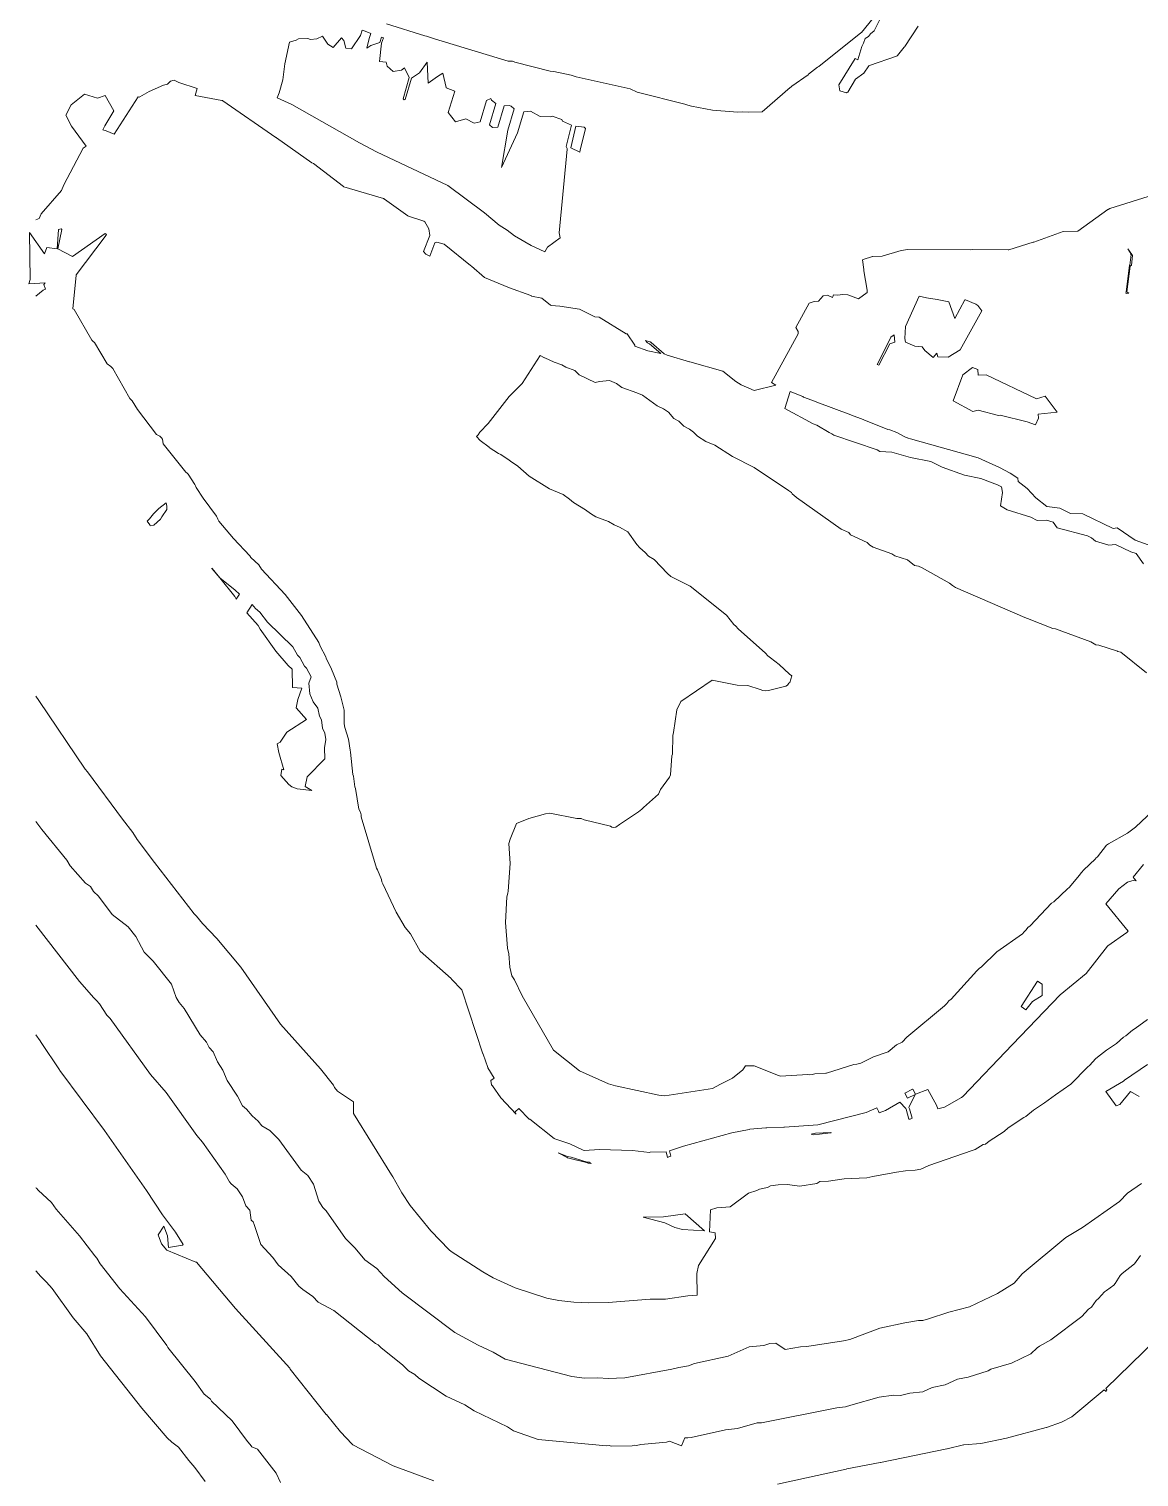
# Model space of a CAD drawing. Header units: metres. Extents: x 808187 to 810032, y 9155685 to 9157080.
# Drawn here: x 808187.1 to 808387.2, y 9156515.9 to 9156776.9 of the extents above; entities that cross this region are included whole.
import ezdxf

# ---------------------------------------------------------------- set-up
doc = ezdxf.new("R2010")
doc.units = ezdxf.units.M
doc.layers.add('C-TOPO-MAJR', color=9, linetype='Continuous')

msp = doc.modelspace()

# ---------------------------------------------------------------- linework, layer by layer
at = {"layer": 'C-TOPO-MAJR', "color": 9, "linetype": 'Continuous', "lineweight": 5}
for points, elevation in [([(808341.41, 9156781.38), (808337.18, 9156776.24), (808337.15, 9156776.2), (808337.1, 9156776.15), (808337.07, 9156776.14), (808329.52, 9156770.11), (808329.25, 9156769.98), (808327.66, 9156768.7), (808327.59, 9156768.61), (808324.63, 9156766.52), (808324.44, 9156766.34), (808324.32, 9156766.28), (808319.31, 9156761.94), (808316.77, 9156761.88), (808315.69, 9156761.93), (808314.88, 9156761.84), (808310.33, 9156762.25), (808306.52, 9156762.95), (808305.88, 9156763.12), (808305.34, 9156763.3), (808296.77, 9156765.49), (808295.5, 9156766.04), (808285.76, 9156768.23), (808284.84, 9156768.54), (808281.75, 9156769.21), (808281.09, 9156769.23), (808274.69, 9156770.88), (808274.31, 9156771.05), (808273.5, 9156771.08), (808260.22, 9156775.1), (808258.81, 9156775.57), (808258.47, 9156775.64), (808251.58, 9156777.8)], 2780), ([(808347.39, 9156777.38), (808345, 9156773.71), (808344.92, 9156773.6), (808344.88, 9156773.55), (808343.65, 9156772.07), (808343.61, 9156772.02), (808343.49, 9156771.93), (808338.6, 9156770.29), (808338.53, 9156770.24), (808337.6, 9156768.89), (808336.11, 9156767.8), (808336.08, 9156767.78), (808334.75, 9156765.48), (808334.56, 9156765.4), (808334.49, 9156765.37), (808333.27, 9156765.69), (808333.11, 9156766.81), (808336.06, 9156771.51), (808336.51, 9156771.32), (808337.23, 9156773.7), (808337.54, 9156774.31), (808337.87, 9156775.11), (808338.47, 9156775.49), (808338.83, 9156775.96), (808339.44, 9156776.49), (808341.65, 9156780.87)], 2780), ([(808389.81, 9156746.96), (808381.92, 9156744.52), (808381.62, 9156744.32), (808381.62, 9156744.32), (808381.62, 9156744.32), (808381.61, 9156744.32), (808376.19, 9156740.43), (808376.12, 9156740.39), (808373.53, 9156740.35), (808368.25, 9156738.43), (808368.15, 9156738.41), (808363.77, 9156737.04), (808363.59, 9156737.02), (808357.28, 9156737.09), (808356.89, 9156737.05), (808345.56, 9156737.09), (808344.36, 9156736.94), (808340.9, 9156735.9), (808339.24, 9156735.83), (808339.17, 9156735.82), (808337.47, 9156735.31), (808337.47, 9156735.31), (808337.34, 9156735.27), (808337.62, 9156733.5), (808337.63, 9156733.29), (808338.19, 9156729.75), (808338.22, 9156729.34), (808336.66, 9156728.2), (808334.72, 9156728.91), (808333.81, 9156729), (808332.84, 9156728.89), (808332.16, 9156728.96), (808331.96, 9156728.45), (808331.06, 9156728.89), (808330.25, 9156728.75), (808329.41, 9156727.81), (808328.64, 9156727.75), (808327.74, 9156727.45), (808325.37, 9156723.04), (808325.76, 9156722.3), (808325.75, 9156721.93), (808320.96, 9156713.14), (808321.76, 9156712.67), (808317.87, 9156711.68), (808315.51, 9156712.74), (808314.54, 9156713.3), (808312.22, 9156715.18), (808306.25, 9156716.85), (808306.19, 9156716.86), (808302.15, 9156718.08), (808301.61, 9156718.28), (808301.6, 9156718.32), (808299.29, 9156720.37), (808299.23, 9156720.4), (808299.15, 9156720.43), (808299.07, 9156720.46), (808299.01, 9156720.49), (808298.25, 9156720.69), (808298.64, 9156720.28), (808298.97, 9156720.1), (808301.03, 9156718.36), (808298.65, 9156718.82), (808296.36, 9156719.69), (808296.31, 9156719.87), (808294.95, 9156721.89), (808294.77, 9156721.93), (808289.92, 9156724.9), (808289.1, 9156724.97), (808286.35, 9156726.34), (808282.83, 9156726.89), (808281.28, 9156727), (808281.15, 9156727.05), (808281.15, 9156727.05), (808279.55, 9156728.35), (808277.73, 9156728.72), (808277.69, 9156728.74), (808277.61, 9156728.8), (808273.54, 9156730.25), (808273.45, 9156730.31), (808269.25, 9156732.08), (808266.89, 9156734.11), (808266.69, 9156734.21), (808261.95, 9156738.04), (808260.64, 9156738.44), (808260.26, 9156738.28), (808259.36, 9156735.92), (808258.69, 9156736.29), (808258.27, 9156736.74), (808259.36, 9156739.61), (808259.22, 9156740.86), (808258.48, 9156742.11), (808258.29, 9156742.21), (808255.56, 9156743.1), (808255.44, 9156743.17), (808251.19, 9156746.2), (808251.16, 9156746.22), (808251.12, 9156746.25), (808251.03, 9156746.29), (808243.87, 9156748.41), (808243.84, 9156748.43), (808243.82, 9156748.44), (808238.4, 9156752.63), (808238.14, 9156752.75), (808231.73, 9156757.25), (808231.67, 9156757.27), (808231.65, 9156757.27), (808231.64, 9156757.28), (808231.62, 9156757.28), (808222.09, 9156763.93), (808222.01, 9156763.94), (808221.88, 9156763.96), (808217.12, 9156764.87), (808217.47, 9156766.11), (808214.14, 9156767.2), (808213.32, 9156767.61), (808212.63, 9156767.47), (808212.13, 9156766.91), (808211.4, 9156766.73), (808208.8, 9156765.61), (808207.12, 9156764.64), (808207.01, 9156764.54), (808206.8, 9156764.65), (808202.51, 9156757.89), (808201.07, 9156758.51), (808200.46, 9156758.69), (808200.81, 9156759.4), (808202.45, 9156762.12), (808200.88, 9156764.88), (808199.47, 9156764.37), (808197.13, 9156765.1), (808194.72, 9156763.21), (808193.79, 9156761.31), (808194.8, 9156759.36), (808197.46, 9156755.71), (808196.93, 9156755.35), (808193.41, 9156748.75), (808193.03, 9156747.76), (808189.34, 9156743.53), (808189, 9156742.67), (808188.38, 9156742.45)], 2780), ([(808188.38, 9156728.72), (808189.68, 9156729.77), (808190.1, 9156729.96), (808189.8, 9156730.8), (808190.05, 9156731.12), (808187.14, 9156730.9), (808187.33, 9156731.71), (808187.24, 9156740.18), (808189.93, 9156736.31), (808190.33, 9156737.48), (808192.24, 9156737.24), (808192.48, 9156740.72), (808192.91, 9156740.82), (808193.06, 9156740.72), (808192.33, 9156737.23), (808194.99, 9156735.82), (808200.88, 9156740.02), (808201.11, 9156739.82), (808200.88, 9156739.44), (808200.88, 9156739.43), (808200.88, 9156739.43), (808200.88, 9156739.43), (808200.87, 9156739.43), (808195.66, 9156732.56), (808195.66, 9156732.56), (808195.63, 9156732.53), (808195.62, 9156732.51), (808195.05, 9156726.43), (808195.27, 9156726.28), (808198.49, 9156720.77), (808198.7, 9156720.55), (808198.96, 9156720.36), (808201.23, 9156716.51), (808201.91, 9156716.03), (808202.27, 9156715.64), (808205.34, 9156710.25), (808205.76, 9156709.82), (808206.68, 9156708.29), (808210.12, 9156703.75), (808210.75, 9156703.47), (808211.02, 9156703.18), (808211.2, 9156702.94), (808211.35, 9156702.07), (808215.42, 9156696.97), (808215.64, 9156696.82), (808215.83, 9156696.63), (808217.02, 9156694.78), (808217.13, 9156694.5), (808217.26, 9156694.24), (808218.51, 9156692.28), (808220.96, 9156689.06), (808221.08, 9156688.79), (808221.17, 9156688.49), (808221.33, 9156688.16), (808224.02, 9156685.03), (808226.97, 9156681.89), (808227.13, 9156681.62), (808228.55, 9156680.25), (808229.06, 9156679.5), (808233.32, 9156674.94), (808236.28, 9156671.13), (808239.4, 9156666.26), (808239.64, 9156665.62), (808240.65, 9156663.69), (808240.72, 9156663.43), (808241.68, 9156661.48), (808242.62, 9156659.11), (808242.64, 9156658.79), (808243.37, 9156656.48), (808243.88, 9156654.33), (808243.97, 9156654.09), (808243.95, 9156651.61), (808244.05, 9156650.95), (808244.74, 9156648.88), (808245, 9156646.85), (808245.08, 9156646.52), (808245.5, 9156642.5), (808245.61, 9156642.2), (808245.85, 9156640.26), (808245.98, 9156639.94), (808246.56, 9156636.25), (808246.87, 9156635.7), (808247.02, 9156635.19), (808247.02, 9156634.87), (808249.8, 9156625.6), (808249.97, 9156625.3), (808250.65, 9156623.55), (808250.75, 9156623.16), (808250.89, 9156622.79), (808253.3, 9156617.68), (808254.93, 9156614.89), (808255.89, 9156613.77), (808257.65, 9156610.66), (808263.26, 9156605.7), (808263.31, 9156605.62), (808265.16, 9156603.68), (808265.16, 9156603.68), (808268.95, 9156592.16), (808268.97, 9156592.13), (808268.97, 9156592.1), (808269.82, 9156589.66), (808269.82, 9156589.64), (808270.98, 9156587.75), (808270.36, 9156587.32), (808270.47, 9156586.53), (808270.66, 9156586.36), (808272.19, 9156584.22), (808274.94, 9156581.28), (808274.72, 9156581.59), (808274.79, 9156581.68), (808275.45, 9156582.27), (808277.31, 9156580.39), (808277.38, 9156580.35), (808281.81, 9156576.89), (808281.94, 9156576.82), (808284.61, 9156575.89), (808287.03, 9156574.77), (808287.18, 9156574.74), (808289.96, 9156574.87), (808295.91, 9156574.74), (808298.96, 9156574.38), (808299.12, 9156574.41), (808302, 9156574.47), (808302, 9156574.46), (808302.21, 9156573.48), (808302.23, 9156573.48), (808302.28, 9156573.49), (808302.84, 9156573.68), (808302.61, 9156574.66), (808305.13, 9156575.5), (808305.13, 9156575.5), (808313.8, 9156577.89), (808316.95, 9156578.52), (808317.04, 9156578.56), (808319.97, 9156578.82), (808320.14, 9156578.79), (808323.17, 9156578.92), (808323.31, 9156578.91), (808329.34, 9156579.36), (808338, 9156581.55), (808339.93, 9156582.4), (808340.24, 9156581.81), (808340.37, 9156581.5), (808341.5, 9156581.95), (808344.07, 9156583.43), (808345.2, 9156582.28), (808345.22, 9156582.17), (808345.73, 9156580.34), (808345.89, 9156580.35), (808345.94, 9156580.37), (808346.29, 9156580.52), (808345.82, 9156582.21), (808345.74, 9156582.45), (808346.85, 9156584.81), (808345.48, 9156584.16), (808345.01, 9156585.04), (808346.4, 9156585.76), (808346.42, 9156585.77), (808346.91, 9156584.9), (808349.14, 9156585.74), (808350.69, 9156582.9), (808350.94, 9156582.21), (808352.16, 9156582.54), (808355.2, 9156584.26), (808355.47, 9156584.48), (808364.43, 9156593.83), (808372.99, 9156602.76), (808373.01, 9156602.77), (808377.66, 9156606.6), (808377.68, 9156606.62), (808381.55, 9156611.54), (808381.6, 9156611.59), (808385.02, 9156614.03), (808385.22, 9156614.23), (808381.23, 9156619.2), (808383.59, 9156621.88), (808383.59, 9156621.88), (808385.13, 9156623.1), (808386.34, 9156623.43), (808386.68, 9156623.35), (808386.35, 9156623.76), (808386.16, 9156623.97), (808388.02, 9156626.25)], 2780), ([(808388.55, 9156660.8), (808383.91, 9156664.54), (808383.41, 9156664.64), (808383.31, 9156664.71), (808379.99, 9156665.77), (808379.45, 9156665.86), (808378.52, 9156666.38), (808372.18, 9156668.72), (808371.68, 9156668.82), (808367.13, 9156670.63), (808366.6, 9156670.76), (808354.15, 9156676.2), (808353.61, 9156676.55), (808353.05, 9156676.97), (808348.15, 9156679.73), (808347.48, 9156680.04), (808346.76, 9156680.15), (808345.45, 9156681.16), (808343.2, 9156681.91), (808342.65, 9156682.23), (808339.29, 9156683.46), (808338.69, 9156683.8), (808338.22, 9156684.32), (808335.19, 9156685.67), (808334.92, 9156686.1), (808333.54, 9156686.73), (808325.5, 9156692.43), (808325.43, 9156692.47), (808324.68, 9156693.05), (808324.59, 9156693.32), (808324.04, 9156693.66), (808317.86, 9156697.81), (808313.96, 9156699.82), (808310.73, 9156701.84), (808309.11, 9156702.49), (808307.63, 9156703.49), (808306.91, 9156704.16), (808306.17, 9156704.7), (808305.19, 9156705.26), (808304.28, 9156706.17), (808303.37, 9156706.67), (808302.41, 9156707.79), (808301.49, 9156708.42), (808300.33, 9156708.96), (808297.72, 9156710.87), (808296.71, 9156711.25), (808293.99, 9156712.24), (808293.02, 9156712.93), (808291.77, 9156713.52), (808291.77, 9156713.52), (808289.95, 9156713.3), (808289.2, 9156713.11), (808286.33, 9156714.51), (808285.5, 9156715.33), (808283.91, 9156715.92), (808283.2, 9156716.33), (808281.79, 9156716.78), (808280.12, 9156717.59), (808280.03, 9156717.56), (808279.26, 9156718.03), (808276.05, 9156712.96), (808273.67, 9156710.62), (808269.9, 9156705.72), (808268.42, 9156704.16), (808268.07, 9156703.71), (808267.77, 9156703.4), (808268.46, 9156702.71), (808270.06, 9156701.46), (808270.1, 9156701.41), (808271.77, 9156700.33), (808272.19, 9156700.14), (808273.68, 9156699.14), (808273.93, 9156698.94), (808275.26, 9156698.05), (808277.3, 9156696.28), (808280.98, 9156693.96), (808283.4, 9156692.94), (808284.58, 9156692.09), (808285.29, 9156691.48), (808287.43, 9156690.21), (808288.35, 9156689.54), (808289.33, 9156688.93), (808291.58, 9156688.06), (808292.6, 9156687.51), (808293.56, 9156687.09), (808295.07, 9156686.23), (808296.72, 9156683.93), (808297.25, 9156683.33), (808298.17, 9156682.48), (808298.79, 9156681.82), (808299.81, 9156681.23), (808302.22, 9156678.72), (808302.8, 9156678.19), (808306.32, 9156676.42), (808312.87, 9156671.19), (808314.19, 9156669.53), (808314.55, 9156669.21), (808314.95, 9156668.73), (808319.88, 9156664.35), (808320.32, 9156663.9), (808320.76, 9156663.51), (808322.36, 9156662.32), (808324.18, 9156660.58), (808324.63, 9156660.28), (808324.26, 9156659.08), (808324.08, 9156658.92), (808323.84, 9156658.57), (808323.55, 9156658.42), (808320.44, 9156657.6), (808319.8, 9156657.55), (808319.39, 9156657.6), (808318.94, 9156657.83), (808316.68, 9156658.54), (808314.78, 9156658.58), (808310.3, 9156659.5), (808304.61, 9156655.67), (808303.88, 9156654.12), (808303.32, 9156650.06), (808303.19, 9156649.52), (808303.11, 9156646.15), (808303.01, 9156645.85), (808302.79, 9156642.45), (808302.58, 9156642.01), (808300.98, 9156639.78), (808300.61, 9156638.95), (808297.91, 9156636.52), (808297.62, 9156636.21), (808297.01, 9156635.74), (808293.54, 9156633.47), (808292.92, 9156632.99), (808292.46, 9156632.92), (808292.19, 9156632.99), (808291.93, 9156633.19), (808287.18, 9156634.3), (808286.66, 9156634.53), (808285.85, 9156634.55), (808281.02, 9156635.5), (808280.24, 9156635.38), (808277.24, 9156634.57), (808275.03, 9156633.68), (808273.85, 9156630.81), (808273.64, 9156630.07), (808273.86, 9156626.42), (808273.53, 9156621.48), (808273.42, 9156621.09), (808273.29, 9156620.42), (808273.01, 9156615.79), (808273.38, 9156611.2), (808273.64, 9156610.18), (808273.82, 9156607.77), (808274.19, 9156606.19), (808274.67, 9156605.48), (808276.02, 9156602.6), (808281.7, 9156592.83), (808286.37, 9156589.09), (808291.57, 9156586.76), (808292.84, 9156586.36), (808300.67, 9156584.68), (808301.72, 9156584.56), (808310.36, 9156585.88), (808311.76, 9156586.69), (808313.92, 9156587.77), (808315.81, 9156589.23), (808316.3, 9156589.96), (808317.83, 9156590), (808322.2, 9156588.24), (808322.56, 9156588.14), (808327.51, 9156588.41), (808327.78, 9156588.33), (808328.32, 9156588.41), (808328.76, 9156588.54), (808330.78, 9156588.65), (808330.88, 9156588.67), (808335.78, 9156590.2), (808336.35, 9156590.25), (808337.04, 9156590.44), (808339.34, 9156591.59), (808342, 9156592.48), (808343.47, 9156593.78), (808344.54, 9156594.27), (808345.38, 9156595.14), (808352.13, 9156600.8), (808352.56, 9156601.23), (808352.9, 9156601.68), (808353.37, 9156601.99), (808357.96, 9156607.12), (808358.39, 9156607.5), (808358.8, 9156607.81), (808361.57, 9156610.52), (808366.19, 9156613.74), (808366.5, 9156614.13), (808366.87, 9156614.47), (808367.17, 9156614.89), (808367.56, 9156615.19), (808371.45, 9156619.28), (808371.87, 9156619.56), (808374.34, 9156621.88), (808374.62, 9156622.09), (808376.49, 9156624.37), (808376.79, 9156624.79), (808376.88, 9156624.86), (808377.2, 9156625.26), (808379.37, 9156627.28), (808379.45, 9156627.39), (808379.7, 9156627.64), (808381.32, 9156629.72), (808381.73, 9156630.01), (808385.1, 9156631.91), (808386.55, 9156632.98), (808389.7, 9156635.91)], 2770), ([(808388.03, 9156680.47), (808386.69, 9156682.33), (808385.74, 9156682.64), (808382.95, 9156683.94), (808381.77, 9156683.8), (808379.35, 9156684.55), (808378.61, 9156685.12), (808377.93, 9156685.5), (808372.43, 9156686.94), (808371.72, 9156687.96), (808370.53, 9156688.34), (808368.84, 9156688.28), (808367.68, 9156688.87), (808363.43, 9156690.18), (808362.21, 9156690.92), (808362.58, 9156693.29), (808362.39, 9156694.33), (808361.69, 9156694.68), (808358.72, 9156695.81), (808355.74, 9156696.44), (808351.75, 9156697.89), (808349.68, 9156698.89), (808345.99, 9156699.61), (808342.64, 9156700.59), (808340.51, 9156700.71), (808340, 9156701.02), (808332.21, 9156703.67), (808332.04, 9156703.75), (808331.86, 9156703.86), (808331.33, 9156704.12), (808329.11, 9156705.45), (808328.49, 9156705.67), (808323.37, 9156708.44), (808324.32, 9156711.5), (808326.6, 9156710.59), (808326.72, 9156710.52), (808328.89, 9156709.74), (808329.14, 9156709.61), (808335.25, 9156707.29), (808335.37, 9156707.23), (808337.47, 9156706.48), (808337.59, 9156706.41), (808341.91, 9156704.69), (808342.27, 9156704.59), (808343.57, 9156704.1), (808345.01, 9156703.32), (808345.4, 9156703.16), (808345.49, 9156703.15), (808345.57, 9156703.13), (808345.99, 9156702.96), (808358.24, 9156699.54), (808362.08, 9156697.82), (808364.01, 9156696.78), (808365.36, 9156695.88), (808365.44, 9156695.32), (808367.05, 9156694.03), (808368.63, 9156692.37), (808370.6, 9156690.77), (808372.94, 9156690.5), (808374.88, 9156689.5), (808377.06, 9156689.49), (808382.52, 9156686.85), (808383.28, 9156686.92), (808386.5, 9156684.71), (808391.04, 9156683.1)], 2780), ([(808388.76, 9156598.32), (808386.53, 9156596.69), (808386.05, 9156596.43), (808384.83, 9156595.38), (808384.42, 9156595.14), (808383.17, 9156593.98), (808381.33, 9156592.8), (808379.72, 9156591.56), (808379.35, 9156591.23), (808378.32, 9156590.08), (808377.89, 9156589.74), (808374.94, 9156586.7), (808372.15, 9156584.76), (808370.19, 9156583.28), (808368.21, 9156582), (808366.83, 9156580.87), (808366.44, 9156580.69), (808363.64, 9156578.78), (808362.91, 9156578.14), (808360.22, 9156576.43), (808359.55, 9156575.86), (808359.14, 9156575.8), (808357.67, 9156574.9), (808357.11, 9156574.74), (808349.34, 9156572.04), (808347.86, 9156571.35), (808346.86, 9156571.17), (808345.11, 9156571.04), (808343.52, 9156570.81), (808339.23, 9156570.04), (808338.17, 9156569.77), (808334.08, 9156569.64), (808331.21, 9156569.21), (808329.69, 9156569.13), (808329.14, 9156568.75), (808326.05, 9156568.31), (808323.79, 9156568.57), (808322.19, 9156568.55), (808320.79, 9156568.35), (808320.25, 9156568.07), (808318.79, 9156567.77), (808318.3, 9156567.48), (808316.83, 9156567.05), (808313.52, 9156564.59), (808311.11, 9156564.39), (808309.98, 9156564.01), (808309.79, 9156560.05), (808310.83, 9156559.87), (808310.85, 9156558.87), (808307.79, 9156553.98), (808307.52, 9156552.53), (808307.55, 9156548.66), (808305.91, 9156548.54), (808301.88, 9156547.92), (808299.12, 9156547.91), (808291.52, 9156547.3), (808287.97, 9156547.27), (808285.36, 9156547.38), (808282.63, 9156547.68), (808280.45, 9156548.11), (808274.79, 9156549.94), (808270.79, 9156551.78), (808268.94, 9156552.85), (808263.26, 9156556.54), (808262.88, 9156556.84), (808259.54, 9156560.24), (808255.83, 9156564.82), (808254.33, 9156567.1), (808252.74, 9156569.98), (808252.47, 9156570.35), (808245.63, 9156581.37), (808245.65, 9156583.46), (808242.74, 9156585.41), (808242.21, 9156586.1), (808242.03, 9156586.48), (808239.67, 9156589.45), (808232.46, 9156597.46), (808225.31, 9156607.77), (808220.98, 9156612.93), (808218.4, 9156615.63), (808217.31, 9156616.96), (808216.9, 9156617.35), (808209.75, 9156626.63), (808206.63, 9156630.75), (808205.87, 9156632.03), (808204.01, 9156634.42), (808197.66, 9156642.98), (808197.28, 9156643.42), (808188.91, 9156655.85), (808188.38, 9156656.63)], 2790), ([(808387.63, 9156568.75), (808385.14, 9156567.04), (808383.68, 9156565.51), (808377.01, 9156560.86), (808374.01, 9156559.03), (808366.15, 9156552.48), (808364.72, 9156550.79), (808361.7, 9156548.95), (808356.64, 9156546.54), (808352.91, 9156545.6), (808349.25, 9156544.36), (808348.22, 9156544.09), (808347.46, 9156544.05), (808345, 9156543.66), (808340.51, 9156542.7), (808335.06, 9156540.68), (808333.96, 9156540.4), (808327.33, 9156539.38), (808326.2, 9156539.31), (808323.4, 9156538.85), (808321.75, 9156539.97), (808320.66, 9156539.93), (808319.61, 9156539.57), (808316.91, 9156539.36), (808313.18, 9156537.65), (808307.06, 9156536.32), (808306.03, 9156535.93), (808304.24, 9156535.61), (808303.03, 9156535.3), (808294.56, 9156533.77), (808291.54, 9156533.62), (808289.67, 9156533.73), (808287.28, 9156533.68), (808284.97, 9156533.96), (808272.96, 9156537.13), (808270.83, 9156538.39), (808268.07, 9156539.61), (808263.88, 9156541.89), (808254.4, 9156549.07), (808251.14, 9156552.02), (808249.82, 9156553.47), (808247.68, 9156555.01), (808245.93, 9156557.12), (808244.2, 9156558.88), (808240.71, 9156563.86), (808240.08, 9156564.42), (808239.37, 9156565.61), (808238.42, 9156568.63), (808237.37, 9156570.23), (808236.19, 9156571.18), (808232.16, 9156576.69), (808230.54, 9156578.31), (808229.09, 9156579.14), (808228.47, 9156580), (808227.37, 9156580.94), (808226.34, 9156582.14), (808225.64, 9156582.77), (808224.74, 9156584.5), (808222.88, 9156587.32), (808222.05, 9156589.2), (808221.13, 9156590.7), (808220.31, 9156592.53), (808219.62, 9156593.26), (808219.12, 9156594.27), (808218.02, 9156595.58), (808215.11, 9156600.32), (808214.18, 9156601.4), (808213.67, 9156602.31), (808212.83, 9156604.69), (808209.5, 9156608.82), (808207.89, 9156610.49), (808206.37, 9156613.26), (808205.04, 9156615.05), (808202.12, 9156617.24), (808199.66, 9156620.56), (808198.74, 9156621.4), (808198.2, 9156622.31), (808197.3, 9156622.9), (808194.56, 9156626.05), (808193.95, 9156627.05), (808189.43, 9156632.58), (808188.38, 9156634.02)], 2800), ([(808387.45, 9156555.79), (808386.4, 9156554.3), (808384.15, 9156552.55), (808383.8, 9156552.18), (808382.92, 9156550.75), (808382.64, 9156550.45), (808381.33, 9156549.46), (808380.98, 9156549.27), (808379.88, 9156548.03), (808379.49, 9156547.7), (808378.66, 9156546.47), (808378.07, 9156546.11), (808376.9, 9156544.82), (808371.29, 9156540.59), (808369.27, 9156539.46), (808368.83, 9156539.15), (808367.68, 9156538.06), (808364.24, 9156536.41), (808360.47, 9156535.28), (808360.04, 9156535.02), (808356.39, 9156533.87), (808354.51, 9156533.48), (808352.27, 9156532.51), (808349.95, 9156532), (808348.27, 9156531.24), (808345.92, 9156531.01), (808344.24, 9156530.57), (808342.94, 9156530.62), (808340.38, 9156530.27), (808335.26, 9156528.84), (808334.29, 9156528.49), (808332.75, 9156528.34), (808319.17, 9156525.63), (808318.41, 9156525.61), (808314.85, 9156524.61), (808312.67, 9156524.38), (808306.48, 9156522.98), (808305.89, 9156522.92), (808305.34, 9156522.93), (808304.74, 9156521.5), (808302.56, 9156522.31), (808302.04, 9156522.15), (808297.44, 9156521.71), (808296.65, 9156521.55), (808296.25, 9156521.58), (808295.85, 9156521.51), (808292.08, 9156521.43), (808291.68, 9156521.52), (808291.24, 9156521.5), (808278.89, 9156522.66), (808274.45, 9156524.21), (808273.36, 9156524.91), (808267.37, 9156527.8), (808265.7, 9156528.87), (808262.34, 9156530.44), (808257.41, 9156533.66), (808256.71, 9156534.32), (808255.53, 9156535.03), (808254.47, 9156536.06), (808250.61, 9156539.16), (808250.09, 9156539.69), (808249.62, 9156539.95), (808242.08, 9156545.89), (808239.23, 9156547.4), (808238.27, 9156548.41), (808236.51, 9156549.64), (808235.76, 9156550.29), (808234.38, 9156552.02), (808232.06, 9156554.12), (808231.1, 9156555.46), (808228.92, 9156557.75), (808227.74, 9156561.41), (808227.53, 9156561.86), (808227.18, 9156562.18), (808226.96, 9156563.98), (808226.23, 9156564.76), (808225.63, 9156566.39), (808224.64, 9156567.81), (808223.57, 9156568.73), (808223.29, 9156569.07), (808222.48, 9156570.44), (808218.44, 9156576.2), (808217.4, 9156577.41), (808211.86, 9156585.17), (808209.03, 9156588.39), (808201.75, 9156598.48), (808201.16, 9156599.12), (808199.84, 9156601.18), (808199.32, 9156601.76), (808198.8, 9156602.23), (808196.26, 9156605.19), (808188.38, 9156615.33)], 2810), ([(808260.09, 9156515.21), (808252.75, 9156517.87), (808245.48, 9156521.69), (808245.36, 9156521.77), (808243.29, 9156523.99), (808240.74, 9156527.11), (808240.7, 9156527.15), (808234.24, 9156535.3), (808234.13, 9156535.46), (808224.34, 9156546.23), (808217.31, 9156554.6), (808217.24, 9156554.61), (808212.01, 9156556.76), (808211, 9156557.88), (808210.43, 9156559.5), (808211.42, 9156561.06), (808212.1, 9156559.35), (808212.31, 9156557.23), (808214.81, 9156557.67), (808214.94, 9156557.76), (808213.56, 9156559.97), (808211.21, 9156563.12), (808208.33, 9156567.52), (808200.77, 9156578.34), (808192.72, 9156589.13), (808192.64, 9156589.28), (808189.33, 9156594.2), (808189.18, 9156594.48), (808188.38, 9156595.56)], 2820), ([(808388.76, 9156590.21), (808384.59, 9156587.4), (808384.4, 9156587.23), (808381.2, 9156585.38), (808383.1, 9156582.75), (808383.76, 9156583.01), (808385.64, 9156585.36), (808387.26, 9156584.45)], 2800), ([(808188.38, 9156568), (808188.51, 9156567.91), (808188.81, 9156567.54), (808191.18, 9156565.32), (808192.04, 9156564.16), (808196.24, 9156559.34), (808198.99, 9156555.71), (808199.35, 9156555.33), (808199.99, 9156554.31), (808203.54, 9156549.8), (808208.16, 9156544.76), (808211.97, 9156539.56), (808212.18, 9156539.21), (808217.12, 9156533.11), (808218.72, 9156530.81), (808219.84, 9156529.93), (808220.05, 9156529.51), (808223.76, 9156526.01), (808226.5, 9156522.3), (808227.01, 9156521.73), (808227.33, 9156521.33), (808228.31, 9156520.88), (808231.68, 9156516.56), (808232.46, 9156514.89)], 2830), ([(808218.92, 9156515.05), (808217.05, 9156517.58), (808215.92, 9156518.85), (808214.08, 9156521.24), (808212.91, 9156522.17), (808212.07, 9156522.96), (808207.45, 9156528.27), (808200.01, 9156537.69), (808197.56, 9156541.65), (808195.12, 9156544.58), (808191.33, 9156549.84), (808190.31, 9156551.01), (808189.27, 9156552.01), (808188.38, 9156553.02)], 2840), ([(808390.24, 9156540.59), (808381.2, 9156531.84), (808381.38, 9156531.56), (808381.27, 9156531.31), (808380.91, 9156531.58), (808375.08, 9156526.7), (808373.26, 9156525.75), (808370.52, 9156524.82), (808370.47, 9156524.8), (808363.31, 9156522.89), (808358.72, 9156521.89), (808355.63, 9156521.68), (808355.57, 9156521.67), (808352.64, 9156520.95), (808352.56, 9156520.92), (808340.64, 9156518.48), (808340.56, 9156518.46), (808334.52, 9156517.32), (808334.42, 9156517.29), (808322.06, 9156514.58)], 2820)]:
    msp.add_lwpolyline(points, dxfattribs=dict(at, elevation=elevation))
for points, elevation in [([(808260.75, 9156768.31), (808259.09, 9156767.08), (808258.92, 9156770.87), (808257.51, 9156768.94), (808256.06, 9156767.99), (808254.93, 9156764.15), (808254.76, 9156764.1), (808254.75, 9156764.11), (808254.57, 9156764.25), (808255.69, 9156768.09), (808254.81, 9156769.88), (808254.27, 9156769.45), (808252.79, 9156769.18), (808251.7, 9156770.15), (808251.54, 9156770.88), (808250.34, 9156770.97), (808250.69, 9156774.31), (808251.03, 9156775.25), (808250.69, 9156775.37), (808250.35, 9156774.43), (808248.73, 9156773.86), (808248.01, 9156773.39), (808248.43, 9156775.11), (808248.77, 9156776.05), (808247.71, 9156776.48), (808247.21, 9156776.62), (808246.88, 9156775.68), (808245.24, 9156773.28), (808244.26, 9156773.41), (808243.9, 9156774.79), (808243.49, 9156775.23), (808241.99, 9156773.53), (808241, 9156774.12), (808240.05, 9156775.58), (808239.02, 9156775.09), (808237.86, 9156774.96), (808237.39, 9156775.15), (808235.73, 9156775.05), (808235.31, 9156774.81), (808234.07, 9156774.46), (808233.23, 9156770.55), (808232.89, 9156767.69), (808232.21, 9156765.37), (808231.85, 9156764.44), (808234.54, 9156763.25), (808246.68, 9156756.34), (808249.8, 9156754.7), (808262.6, 9156748.64), (808269.23, 9156743.7), (808271.88, 9156741.47), (808273.3, 9156740.6), (808274.63, 9156739.6), (808277.65, 9156737.84), (808280.1, 9156736.66), (808280.57, 9156737.55), (808282.85, 9156739.24), (808282.68, 9156740.09), (808284.14, 9156755.22), (808284.16, 9156755.34), (808283.97, 9156755.65), (808284.94, 9156759.53), (808283.31, 9156760.26), (808283.15, 9156760.51), (808281.43, 9156761.16), (808281.19, 9156761.04), (808279.28, 9156761.06), (808277.5, 9156762.03), (808276.34, 9156761.94), (808275.2, 9156758.11), (808272.29, 9156751.86), (808273.42, 9156758.64), (808274.56, 9156762.47), (808274.05, 9156762.93), (808273.67, 9156763.06), (808272.79, 9156763), (808271.65, 9156759.16), (808270.66, 9156759.12), (808270.16, 9156759.6), (808271.29, 9156763.44), (808270.51, 9156764.04), (808270.4, 9156764.34), (808269.59, 9156763.94), (808268.47, 9156760.1), (808267.35, 9156759.85), (808265.9, 9156760.65), (808265.88, 9156760.66), (808264.04, 9156760.11), (808262.7, 9156761.81), (808263.88, 9156765.63), (808262.35, 9156766.22), (808262.3, 9156766.3), (808261.72, 9156768.87), (808260.75, 9156768.31)], 2780), ([(808285.72, 9156759.34), (808284.78, 9156755.45), (808286.45, 9156754.66), (808286.51, 9156755.04), (808287.43, 9156758.94), (808287.19, 9156759.17), (808285.72, 9156759.34)], 2780), ([(808385.83, 9156734.28), (808386.05, 9156736.05), (808385.92, 9156736.18), (808385.2, 9156737.24), (808385.79, 9156736.29), (808385.64, 9156736.35), (808385.79, 9156736.18), (808385.55, 9156734.3), (808385.51, 9156734.2), (808384.91, 9156729.49), (808384.8, 9156729.25), (808384.96, 9156729.19), (808385.35, 9156729.25), (808385.02, 9156729.47), (808385.61, 9156734.09), (808385.83, 9156734.28)], 2780), ([(808354.98, 9156719.04), (808358.88, 9156726.04), (808358.13, 9156727.04), (808357.81, 9156727.24), (808355.94, 9156728.04), (808355.78, 9156728.01), (808353.98, 9156724.68), (808352.9, 9156727.7), (808350.82, 9156728.12), (808348.91, 9156728.37), (808347.58, 9156728.72), (808345.12, 9156723.21), (808345, 9156721.04), (808345.12, 9156720.38), (808346.78, 9156719.7), (808348.1, 9156719.57), (808348.63, 9156718.93), (808350.11, 9156717.62), (808350.75, 9156718.41), (808350.93, 9156717.76), (808352.8, 9156717.7), (808354.98, 9156719.04)], 2780), ([(808339.98, 9156716.41), (808339.99, 9156716.36), (808340.31, 9156716.24), (808342.31, 9156720.1), (808343.19, 9156720.42), (808343.07, 9156721.74), (808342.47, 9156721.29), (808342.29, 9156720.86), (808339.98, 9156716.41)], 2780), ([(808355.46, 9156714.5), (808353.7, 9156709.81), (808357.27, 9156707.92), (808358.21, 9156708.18), (808361.87, 9156707.19), (808362.19, 9156707.25), (808367.05, 9156706.03), (808368.56, 9156705.48), (808369.09, 9156706.71), (808369.05, 9156707.44), (808372.47, 9156707.82), (808370.27, 9156710.68), (808368.72, 9156710.19), (808359.68, 9156714.49), (808358.23, 9156714.44), (808358.14, 9156715.5), (808357.21, 9156715.86), (808355.46, 9156714.5)], 2780), ([(808208.91, 9156687.51), (808209.01, 9156687.28), (808209.67, 9156687.43), (808210.86, 9156688.49), (808211.11, 9156688.94), (808212, 9156690.23), (808212, 9156690.87), (808211.87, 9156691.45), (808210.52, 9156690.41), (808209.59, 9156689.49), (808208.84, 9156688.54), (808208.41, 9156688.14), (808208.91, 9156687.51)], 2780), ([(808221.54, 9156677.93), (808224.24, 9156674.57), (808224.5, 9156674.07), (808225.08, 9156674.97), (808224.28, 9156675.73), (808221.55, 9156677.95), (808221.54, 9156677.96), (808220.17, 9156679.6), (808220.11, 9156679.67), (808220.12, 9156679.6), (808220.12, 9156679.59), (808220.13, 9156679.57), (808221.53, 9156677.95), (808221.52, 9156677.92), (808221.54, 9156677.93)], 2780), ([(808233.07, 9156643.31), (808232.71, 9156643.43), (808232.55, 9156642.28), (808233.98, 9156640.7), (808234.49, 9156640.25), (808235.46, 9156639.9), (808238.14, 9156639.59), (808236.9, 9156640.33), (808237.29, 9156642.04), (808240.45, 9156645.32), (808240.38, 9156647.27), (808240.67, 9156648.77), (808240.45, 9156649.93), (808240.04, 9156650.81), (808239.89, 9156652.31), (808239.5, 9156652.97), (808239.18, 9156654.42), (808238.36, 9156655.57), (808237.74, 9156657), (808237.57, 9156658.93), (808237.98, 9156660.06), (808237.16, 9156661.67), (808236.81, 9156662.02), (808235.97, 9156663.55), (808235.56, 9156663.98), (808234.68, 9156665.5), (808230.13, 9156669.97), (808228.72, 9156671.74), (808227.98, 9156672.42), (808227.35, 9156673.1), (808226.41, 9156671.61), (808228.43, 9156669.34), (808228.8, 9156668.67), (808231.63, 9156664.7), (808233.83, 9156662.13), (808234.55, 9156661.47), (808234.65, 9156658.14), (808236.29, 9156658.05), (808235.59, 9156656), (808235.3, 9156654.51), (808237.13, 9156652.42), (808233.63, 9156650.14), (808232.4, 9156648.34), (808231.9, 9156648.01), (808232.2, 9156646.44), (808233.07, 9156643.31)], 2780), ([(808368.89, 9156605.22), (808365.99, 9156600.66), (808366.81, 9156600.09), (808368.03, 9156601.55), (808369.73, 9156602.67), (808369.75, 9156604.72), (808368.89, 9156605.22)], 2780), ([(808328.57, 9156577.55), (808331.65, 9156577.93), (808331.73, 9156577.95), (808331.68, 9156577.96), (808328.91, 9156577.83), (808328.13, 9156577.65), (808328.57, 9156577.55)], 2780), ([(808284.19, 9156573.42), (808287.85, 9156572.47), (808287.86, 9156572.46), (808288.48, 9156572.37), (808288.1, 9156572.62), (808287.77, 9156572.62), (808284.85, 9156573.5), (808284.18, 9156573.63), (808282.53, 9156574.29), (808284.16, 9156573.43), (808284.19, 9156573.42)], 2780), ([(808305.4, 9156563.28), (808301.48, 9156562.76), (808297.82, 9156562.73), (808301.77, 9156561.68), (808303.56, 9156560.85), (808304.95, 9156560.46), (808308.86, 9156560.23), (808305.4, 9156563.28)], 2790)]:
    msp.add_lwpolyline(points, close=True, dxfattribs=dict(at, elevation=elevation))

doc.saveas('drawing.dxf')
